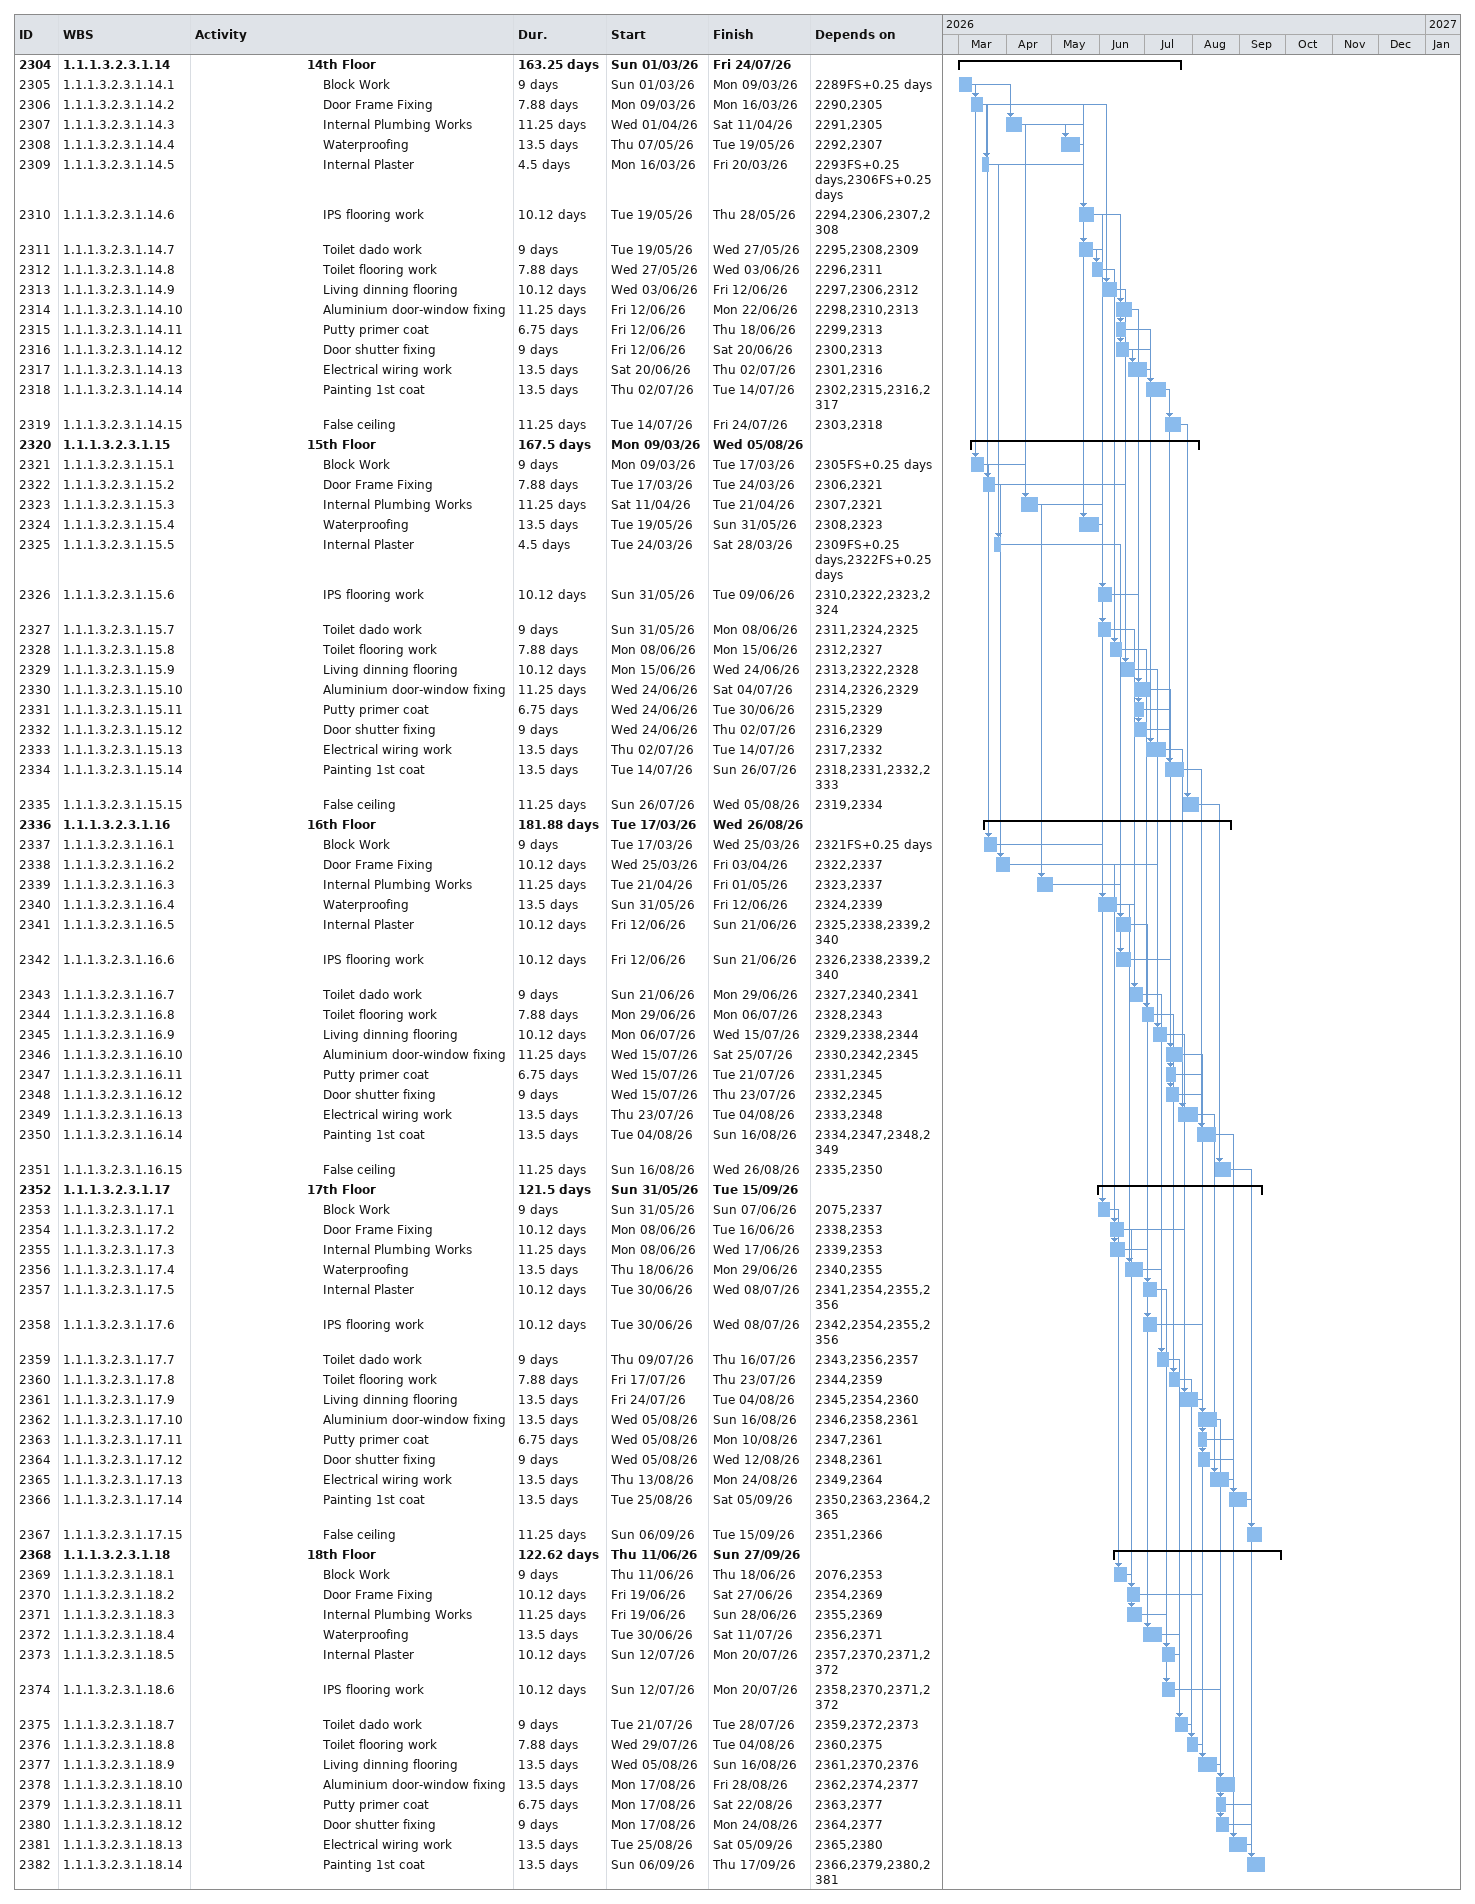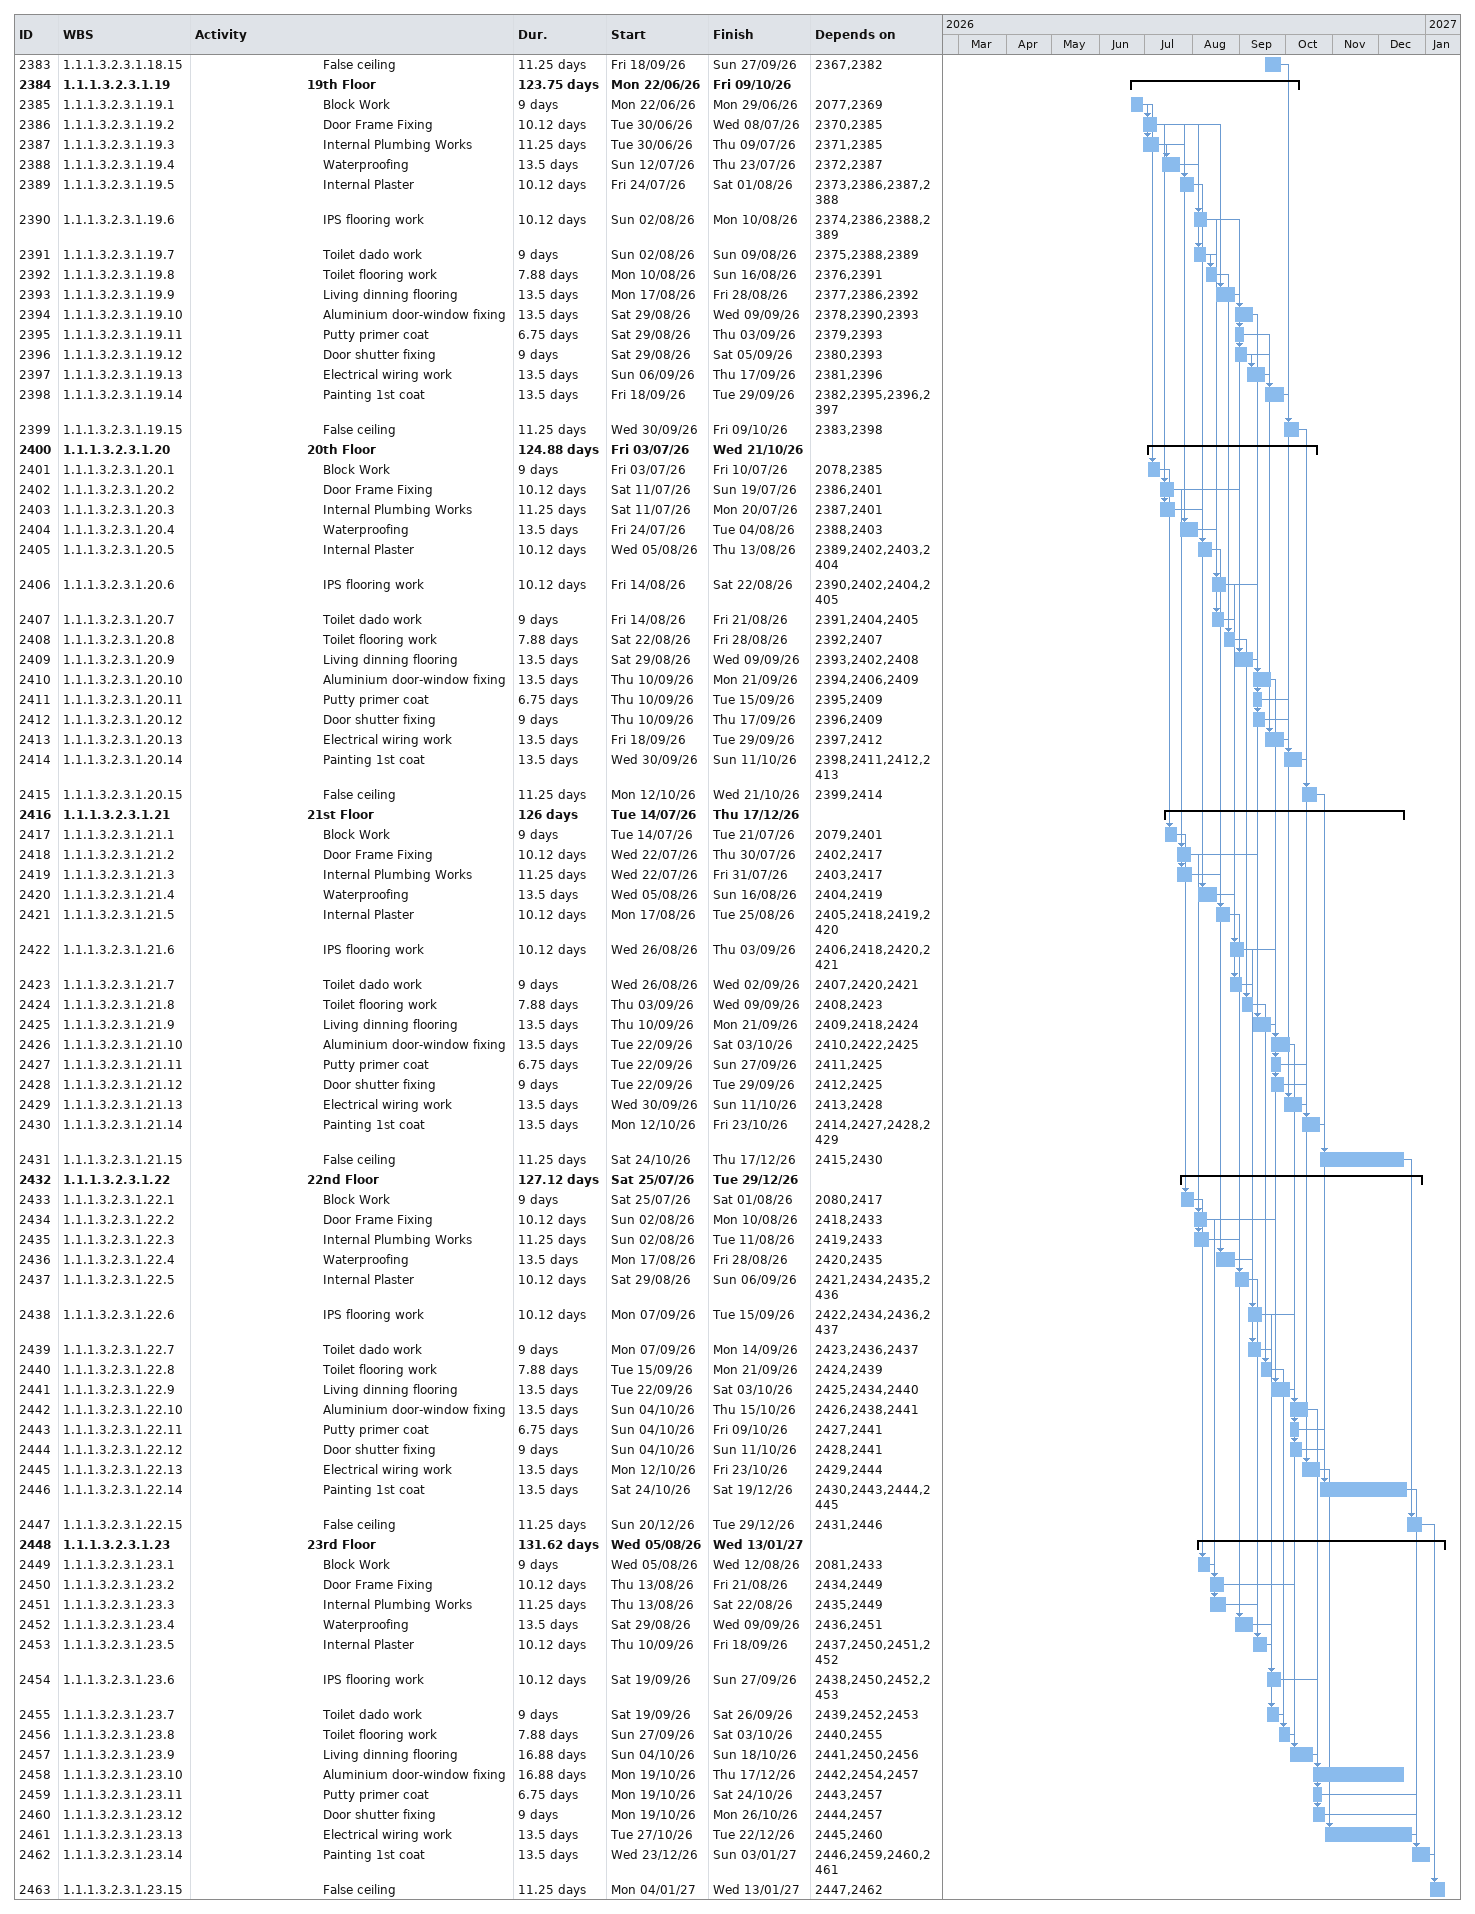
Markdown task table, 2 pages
| ID | WBS | Task | Duration | Start | Finish | Predecessors |
|---|---|---|---|---|---|---|
| 2304 | 1.1.1.3.2.3.1.14 | **14th Floor** | 163.25d | 2026-03-01 | 2026-07-24 |  |
| 2305 | 1.1.1.3.2.3.1.14.1 | Block Work | 9d | 2026-03-01 | 2026-03-09 | 2289FS+0.25d |
| 2306 | 1.1.1.3.2.3.1.14.2 | Door Frame Fixing | 7.88d | 2026-03-09 | 2026-03-16 | 2290, 2305 |
| 2307 | 1.1.1.3.2.3.1.14.3 | Internal Plumbing Works | 11.25d | 2026-04-01 | 2026-04-11 | 2291, 2305 |
| 2308 | 1.1.1.3.2.3.1.14.4 | Waterproofing | 13.5d | 2026-05-07 | 2026-05-19 | 2292, 2307 |
| 2309 | 1.1.1.3.2.3.1.14.5 | Internal Plaster | 4.5d | 2026-03-16 | 2026-03-20 | 2293FS+0.25d, 2306FS+0.25d |
| 2310 | 1.1.1.3.2.3.1.14.6 | IPS flooring work | 10.12d | 2026-05-19 | 2026-05-28 | 2294, 2306, 2307, 2308 |
| 2311 | 1.1.1.3.2.3.1.14.7 | Toilet dado work | 9d | 2026-05-19 | 2026-05-27 | 2295, 2308, 2309 |
| 2312 | 1.1.1.3.2.3.1.14.8 | Toilet flooring work | 7.88d | 2026-05-27 | 2026-06-03 | 2296, 2311 |
| 2313 | 1.1.1.3.2.3.1.14.9 | Living dinning flooring | 10.12d | 2026-06-03 | 2026-06-12 | 2297, 2306, 2312 |
| 2314 | 1.1.1.3.2.3.1.14.10 | Aluminium door-window fixing | 11.25d | 2026-06-12 | 2026-06-22 | 2298, 2310, 2313 |
| 2315 | 1.1.1.3.2.3.1.14.11 | Putty primer coat | 6.75d | 2026-06-12 | 2026-06-18 | 2299, 2313 |
| 2316 | 1.1.1.3.2.3.1.14.12 | Door shutter fixing | 9d | 2026-06-12 | 2026-06-20 | 2300, 2313 |
| 2317 | 1.1.1.3.2.3.1.14.13 | Electrical wiring work | 13.5d | 2026-06-20 | 2026-07-02 | 2301, 2316 |
| 2318 | 1.1.1.3.2.3.1.14.14 | Painting 1st coat | 13.5d | 2026-07-02 | 2026-07-14 | 2302, 2315, 2316, 2317 |
| 2319 | 1.1.1.3.2.3.1.14.15 | False ceiling | 11.25d | 2026-07-14 | 2026-07-24 | 2303, 2318 |
| 2320 | 1.1.1.3.2.3.1.15 | **15th Floor** | 167.5d | 2026-03-09 | 2026-08-05 |  |
| 2321 | 1.1.1.3.2.3.1.15.1 | Block Work | 9d | 2026-03-09 | 2026-03-17 | 2305FS+0.25d |
| 2322 | 1.1.1.3.2.3.1.15.2 | Door Frame Fixing | 7.88d | 2026-03-17 | 2026-03-24 | 2306, 2321 |
| 2323 | 1.1.1.3.2.3.1.15.3 | Internal Plumbing Works | 11.25d | 2026-04-11 | 2026-04-21 | 2307, 2321 |
| 2324 | 1.1.1.3.2.3.1.15.4 | Waterproofing | 13.5d | 2026-05-19 | 2026-05-31 | 2308, 2323 |
| 2325 | 1.1.1.3.2.3.1.15.5 | Internal Plaster | 4.5d | 2026-03-24 | 2026-03-28 | 2309FS+0.25d, 2322FS+0.25d |
| 2326 | 1.1.1.3.2.3.1.15.6 | IPS flooring work | 10.12d | 2026-05-31 | 2026-06-09 | 2310, 2322, 2323, 2324 |
| 2327 | 1.1.1.3.2.3.1.15.7 | Toilet dado work | 9d | 2026-05-31 | 2026-06-08 | 2311, 2324, 2325 |
| 2328 | 1.1.1.3.2.3.1.15.8 | Toilet flooring work | 7.88d | 2026-06-08 | 2026-06-15 | 2312, 2327 |
| 2329 | 1.1.1.3.2.3.1.15.9 | Living dinning flooring | 10.12d | 2026-06-15 | 2026-06-24 | 2313, 2322, 2328 |
| 2330 | 1.1.1.3.2.3.1.15.10 | Aluminium door-window fixing | 11.25d | 2026-06-24 | 2026-07-04 | 2314, 2326, 2329 |
| 2331 | 1.1.1.3.2.3.1.15.11 | Putty primer coat | 6.75d | 2026-06-24 | 2026-06-30 | 2315, 2329 |
| 2332 | 1.1.1.3.2.3.1.15.12 | Door shutter fixing | 9d | 2026-06-24 | 2026-07-02 | 2316, 2329 |
| 2333 | 1.1.1.3.2.3.1.15.13 | Electrical wiring work | 13.5d | 2026-07-02 | 2026-07-14 | 2317, 2332 |
| 2334 | 1.1.1.3.2.3.1.15.14 | Painting 1st coat | 13.5d | 2026-07-14 | 2026-07-26 | 2318, 2331, 2332, 2333 |
| 2335 | 1.1.1.3.2.3.1.15.15 | False ceiling | 11.25d | 2026-07-26 | 2026-08-05 | 2319, 2334 |
| 2336 | 1.1.1.3.2.3.1.16 | **16th Floor** | 181.88d | 2026-03-17 | 2026-08-26 |  |
| 2337 | 1.1.1.3.2.3.1.16.1 | Block Work | 9d | 2026-03-17 | 2026-03-25 | 2321FS+0.25d |
| 2338 | 1.1.1.3.2.3.1.16.2 | Door Frame Fixing | 10.12d | 2026-03-25 | 2026-04-03 | 2322, 2337 |
| 2339 | 1.1.1.3.2.3.1.16.3 | Internal Plumbing Works | 11.25d | 2026-04-21 | 2026-05-01 | 2323, 2337 |
| 2340 | 1.1.1.3.2.3.1.16.4 | Waterproofing | 13.5d | 2026-05-31 | 2026-06-12 | 2324, 2339 |
| 2341 | 1.1.1.3.2.3.1.16.5 | Internal Plaster | 10.12d | 2026-06-12 | 2026-06-21 | 2325, 2338, 2339, 2340 |
| 2342 | 1.1.1.3.2.3.1.16.6 | IPS flooring work | 10.12d | 2026-06-12 | 2026-06-21 | 2326, 2338, 2339, 2340 |
| 2343 | 1.1.1.3.2.3.1.16.7 | Toilet dado work | 9d | 2026-06-21 | 2026-06-29 | 2327, 2340, 2341 |
| 2344 | 1.1.1.3.2.3.1.16.8 | Toilet flooring work | 7.88d | 2026-06-29 | 2026-07-06 | 2328, 2343 |
| 2345 | 1.1.1.3.2.3.1.16.9 | Living dinning flooring | 10.12d | 2026-07-06 | 2026-07-15 | 2329, 2338, 2344 |
| 2346 | 1.1.1.3.2.3.1.16.10 | Aluminium door-window fixing | 11.25d | 2026-07-15 | 2026-07-25 | 2330, 2342, 2345 |
| 2347 | 1.1.1.3.2.3.1.16.11 | Putty primer coat | 6.75d | 2026-07-15 | 2026-07-21 | 2331, 2345 |
| 2348 | 1.1.1.3.2.3.1.16.12 | Door shutter fixing | 9d | 2026-07-15 | 2026-07-23 | 2332, 2345 |
| 2349 | 1.1.1.3.2.3.1.16.13 | Electrical wiring work | 13.5d | 2026-07-23 | 2026-08-04 | 2333, 2348 |
| 2350 | 1.1.1.3.2.3.1.16.14 | Painting 1st coat | 13.5d | 2026-08-04 | 2026-08-16 | 2334, 2347, 2348, 2349 |
| 2351 | 1.1.1.3.2.3.1.16.15 | False ceiling | 11.25d | 2026-08-16 | 2026-08-26 | 2335, 2350 |
| 2352 | 1.1.1.3.2.3.1.17 | **17th Floor** | 121.5d | 2026-05-31 | 2026-09-15 |  |
| 2353 | 1.1.1.3.2.3.1.17.1 | Block Work | 9d | 2026-05-31 | 2026-06-07 | 2075, 2337 |
| 2354 | 1.1.1.3.2.3.1.17.2 | Door Frame Fixing | 10.12d | 2026-06-08 | 2026-06-16 | 2338, 2353 |
| 2355 | 1.1.1.3.2.3.1.17.3 | Internal Plumbing Works | 11.25d | 2026-06-08 | 2026-06-17 | 2339, 2353 |
| 2356 | 1.1.1.3.2.3.1.17.4 | Waterproofing | 13.5d | 2026-06-18 | 2026-06-29 | 2340, 2355 |
| 2357 | 1.1.1.3.2.3.1.17.5 | Internal Plaster | 10.12d | 2026-06-30 | 2026-07-08 | 2341, 2354, 2355, 2356 |
| 2358 | 1.1.1.3.2.3.1.17.6 | IPS flooring work | 10.12d | 2026-06-30 | 2026-07-08 | 2342, 2354, 2355, 2356 |
| 2359 | 1.1.1.3.2.3.1.17.7 | Toilet dado work | 9d | 2026-07-09 | 2026-07-16 | 2343, 2356, 2357 |
| 2360 | 1.1.1.3.2.3.1.17.8 | Toilet flooring work | 7.88d | 2026-07-17 | 2026-07-23 | 2344, 2359 |
| 2361 | 1.1.1.3.2.3.1.17.9 | Living dinning flooring | 13.5d | 2026-07-24 | 2026-08-04 | 2345, 2354, 2360 |
| 2362 | 1.1.1.3.2.3.1.17.10 | Aluminium door-window fixing | 13.5d | 2026-08-05 | 2026-08-16 | 2346, 2358, 2361 |
| 2363 | 1.1.1.3.2.3.1.17.11 | Putty primer coat | 6.75d | 2026-08-05 | 2026-08-10 | 2347, 2361 |
| 2364 | 1.1.1.3.2.3.1.17.12 | Door shutter fixing | 9d | 2026-08-05 | 2026-08-12 | 2348, 2361 |
| 2365 | 1.1.1.3.2.3.1.17.13 | Electrical wiring work | 13.5d | 2026-08-13 | 2026-08-24 | 2349, 2364 |
| 2366 | 1.1.1.3.2.3.1.17.14 | Painting 1st coat | 13.5d | 2026-08-25 | 2026-09-05 | 2350, 2363, 2364, 2365 |
| 2367 | 1.1.1.3.2.3.1.17.15 | False ceiling | 11.25d | 2026-09-06 | 2026-09-15 | 2351, 2366 |
| 2368 | 1.1.1.3.2.3.1.18 | **18th Floor** | 122.62d | 2026-06-11 | 2026-09-27 |  |
| 2369 | 1.1.1.3.2.3.1.18.1 | Block Work | 9d | 2026-06-11 | 2026-06-18 | 2076, 2353 |
| 2370 | 1.1.1.3.2.3.1.18.2 | Door Frame Fixing | 10.12d | 2026-06-19 | 2026-06-27 | 2354, 2369 |
| 2371 | 1.1.1.3.2.3.1.18.3 | Internal Plumbing Works | 11.25d | 2026-06-19 | 2026-06-28 | 2355, 2369 |
| 2372 | 1.1.1.3.2.3.1.18.4 | Waterproofing | 13.5d | 2026-06-30 | 2026-07-11 | 2356, 2371 |
| 2373 | 1.1.1.3.2.3.1.18.5 | Internal Plaster | 10.12d | 2026-07-12 | 2026-07-20 | 2357, 2370, 2371, 2372 |
| 2374 | 1.1.1.3.2.3.1.18.6 | IPS flooring work | 10.12d | 2026-07-12 | 2026-07-20 | 2358, 2370, 2371, 2372 |
| 2375 | 1.1.1.3.2.3.1.18.7 | Toilet dado work | 9d | 2026-07-21 | 2026-07-28 | 2359, 2372, 2373 |
| 2376 | 1.1.1.3.2.3.1.18.8 | Toilet flooring work | 7.88d | 2026-07-29 | 2026-08-04 | 2360, 2375 |
| 2377 | 1.1.1.3.2.3.1.18.9 | Living dinning flooring | 13.5d | 2026-08-05 | 2026-08-16 | 2361, 2370, 2376 |
| 2378 | 1.1.1.3.2.3.1.18.10 | Aluminium door-window fixing | 13.5d | 2026-08-17 | 2026-08-28 | 2362, 2374, 2377 |
| 2379 | 1.1.1.3.2.3.1.18.11 | Putty primer coat | 6.75d | 2026-08-17 | 2026-08-22 | 2363, 2377 |
| 2380 | 1.1.1.3.2.3.1.18.12 | Door shutter fixing | 9d | 2026-08-17 | 2026-08-24 | 2364, 2377 |
| 2381 | 1.1.1.3.2.3.1.18.13 | Electrical wiring work | 13.5d | 2026-08-25 | 2026-09-05 | 2365, 2380 |
| 2382 | 1.1.1.3.2.3.1.18.14 | Painting 1st coat | 13.5d | 2026-09-06 | 2026-09-17 | 2366, 2379, 2380, 2381 |
| 2383 | 1.1.1.3.2.3.1.18.15 | False ceiling | 11.25d | 2026-09-18 | 2026-09-27 | 2367, 2382 |
| 2384 | 1.1.1.3.2.3.1.19 | **19th Floor** | 123.75d | 2026-06-22 | 2026-10-09 |  |
| 2385 | 1.1.1.3.2.3.1.19.1 | Block Work | 9d | 2026-06-22 | 2026-06-29 | 2077, 2369 |
| 2386 | 1.1.1.3.2.3.1.19.2 | Door Frame Fixing | 10.12d | 2026-06-30 | 2026-07-08 | 2370, 2385 |
| 2387 | 1.1.1.3.2.3.1.19.3 | Internal Plumbing Works | 11.25d | 2026-06-30 | 2026-07-09 | 2371, 2385 |
| 2388 | 1.1.1.3.2.3.1.19.4 | Waterproofing | 13.5d | 2026-07-12 | 2026-07-23 | 2372, 2387 |
| 2389 | 1.1.1.3.2.3.1.19.5 | Internal Plaster | 10.12d | 2026-07-24 | 2026-08-01 | 2373, 2386, 2387, 2388 |
| 2390 | 1.1.1.3.2.3.1.19.6 | IPS flooring work | 10.12d | 2026-08-02 | 2026-08-10 | 2374, 2386, 2388, 2389 |
| 2391 | 1.1.1.3.2.3.1.19.7 | Toilet dado work | 9d | 2026-08-02 | 2026-08-09 | 2375, 2388, 2389 |
| 2392 | 1.1.1.3.2.3.1.19.8 | Toilet flooring work | 7.88d | 2026-08-10 | 2026-08-16 | 2376, 2391 |
| 2393 | 1.1.1.3.2.3.1.19.9 | Living dinning flooring | 13.5d | 2026-08-17 | 2026-08-28 | 2377, 2386, 2392 |
| 2394 | 1.1.1.3.2.3.1.19.10 | Aluminium door-window fixing | 13.5d | 2026-08-29 | 2026-09-09 | 2378, 2390, 2393 |
| 2395 | 1.1.1.3.2.3.1.19.11 | Putty primer coat | 6.75d | 2026-08-29 | 2026-09-03 | 2379, 2393 |
| 2396 | 1.1.1.3.2.3.1.19.12 | Door shutter fixing | 9d | 2026-08-29 | 2026-09-05 | 2380, 2393 |
| 2397 | 1.1.1.3.2.3.1.19.13 | Electrical wiring work | 13.5d | 2026-09-06 | 2026-09-17 | 2381, 2396 |
| 2398 | 1.1.1.3.2.3.1.19.14 | Painting 1st coat | 13.5d | 2026-09-18 | 2026-09-29 | 2382, 2395, 2396, 2397 |
| 2399 | 1.1.1.3.2.3.1.19.15 | False ceiling | 11.25d | 2026-09-30 | 2026-10-09 | 2383, 2398 |
| 2400 | 1.1.1.3.2.3.1.20 | **20th Floor** | 124.88d | 2026-07-03 | 2026-10-21 |  |
| 2401 | 1.1.1.3.2.3.1.20.1 | Block Work | 9d | 2026-07-03 | 2026-07-10 | 2078, 2385 |
| 2402 | 1.1.1.3.2.3.1.20.2 | Door Frame Fixing | 10.12d | 2026-07-11 | 2026-07-19 | 2386, 2401 |
| 2403 | 1.1.1.3.2.3.1.20.3 | Internal Plumbing Works | 11.25d | 2026-07-11 | 2026-07-20 | 2387, 2401 |
| 2404 | 1.1.1.3.2.3.1.20.4 | Waterproofing | 13.5d | 2026-07-24 | 2026-08-04 | 2388, 2403 |
| 2405 | 1.1.1.3.2.3.1.20.5 | Internal Plaster | 10.12d | 2026-08-05 | 2026-08-13 | 2389, 2402, 2403, 2404 |
| 2406 | 1.1.1.3.2.3.1.20.6 | IPS flooring work | 10.12d | 2026-08-14 | 2026-08-22 | 2390, 2402, 2404, 2405 |
| 2407 | 1.1.1.3.2.3.1.20.7 | Toilet dado work | 9d | 2026-08-14 | 2026-08-21 | 2391, 2404, 2405 |
| 2408 | 1.1.1.3.2.3.1.20.8 | Toilet flooring work | 7.88d | 2026-08-22 | 2026-08-28 | 2392, 2407 |
| 2409 | 1.1.1.3.2.3.1.20.9 | Living dinning flooring | 13.5d | 2026-08-29 | 2026-09-09 | 2393, 2402, 2408 |
| 2410 | 1.1.1.3.2.3.1.20.10 | Aluminium door-window fixing | 13.5d | 2026-09-10 | 2026-09-21 | 2394, 2406, 2409 |
| 2411 | 1.1.1.3.2.3.1.20.11 | Putty primer coat | 6.75d | 2026-09-10 | 2026-09-15 | 2395, 2409 |
| 2412 | 1.1.1.3.2.3.1.20.12 | Door shutter fixing | 9d | 2026-09-10 | 2026-09-17 | 2396, 2409 |
| 2413 | 1.1.1.3.2.3.1.20.13 | Electrical wiring work | 13.5d | 2026-09-18 | 2026-09-29 | 2397, 2412 |
| 2414 | 1.1.1.3.2.3.1.20.14 | Painting 1st coat | 13.5d | 2026-09-30 | 2026-10-11 | 2398, 2411, 2412, 2413 |
| 2415 | 1.1.1.3.2.3.1.20.15 | False ceiling | 11.25d | 2026-10-12 | 2026-10-21 | 2399, 2414 |
| 2416 | 1.1.1.3.2.3.1.21 | **21st Floor** | 126d | 2026-07-14 | 2026-12-17 |  |
| 2417 | 1.1.1.3.2.3.1.21.1 | Block Work | 9d | 2026-07-14 | 2026-07-21 | 2079, 2401 |
| 2418 | 1.1.1.3.2.3.1.21.2 | Door Frame Fixing | 10.12d | 2026-07-22 | 2026-07-30 | 2402, 2417 |
| 2419 | 1.1.1.3.2.3.1.21.3 | Internal Plumbing Works | 11.25d | 2026-07-22 | 2026-07-31 | 2403, 2417 |
| 2420 | 1.1.1.3.2.3.1.21.4 | Waterproofing | 13.5d | 2026-08-05 | 2026-08-16 | 2404, 2419 |
| 2421 | 1.1.1.3.2.3.1.21.5 | Internal Plaster | 10.12d | 2026-08-17 | 2026-08-25 | 2405, 2418, 2419, 2420 |
| 2422 | 1.1.1.3.2.3.1.21.6 | IPS flooring work | 10.12d | 2026-08-26 | 2026-09-03 | 2406, 2418, 2420, 2421 |
| 2423 | 1.1.1.3.2.3.1.21.7 | Toilet dado work | 9d | 2026-08-26 | 2026-09-02 | 2407, 2420, 2421 |
| 2424 | 1.1.1.3.2.3.1.21.8 | Toilet flooring work | 7.88d | 2026-09-03 | 2026-09-09 | 2408, 2423 |
| 2425 | 1.1.1.3.2.3.1.21.9 | Living dinning flooring | 13.5d | 2026-09-10 | 2026-09-21 | 2409, 2418, 2424 |
| 2426 | 1.1.1.3.2.3.1.21.10 | Aluminium door-window fixing | 13.5d | 2026-09-22 | 2026-10-03 | 2410, 2422, 2425 |
| 2427 | 1.1.1.3.2.3.1.21.11 | Putty primer coat | 6.75d | 2026-09-22 | 2026-09-27 | 2411, 2425 |
| 2428 | 1.1.1.3.2.3.1.21.12 | Door shutter fixing | 9d | 2026-09-22 | 2026-09-29 | 2412, 2425 |
| 2429 | 1.1.1.3.2.3.1.21.13 | Electrical wiring work | 13.5d | 2026-09-30 | 2026-10-11 | 2413, 2428 |
| 2430 | 1.1.1.3.2.3.1.21.14 | Painting 1st coat | 13.5d | 2026-10-12 | 2026-10-23 | 2414, 2427, 2428, 2429 |
| 2431 | 1.1.1.3.2.3.1.21.15 | False ceiling | 11.25d | 2026-10-24 | 2026-12-17 | 2415, 2430 |
| 2432 | 1.1.1.3.2.3.1.22 | **22nd Floor** | 127.12d | 2026-07-25 | 2026-12-29 |  |
| 2433 | 1.1.1.3.2.3.1.22.1 | Block Work | 9d | 2026-07-25 | 2026-08-01 | 2080, 2417 |
| 2434 | 1.1.1.3.2.3.1.22.2 | Door Frame Fixing | 10.12d | 2026-08-02 | 2026-08-10 | 2418, 2433 |
| 2435 | 1.1.1.3.2.3.1.22.3 | Internal Plumbing Works | 11.25d | 2026-08-02 | 2026-08-11 | 2419, 2433 |
| 2436 | 1.1.1.3.2.3.1.22.4 | Waterproofing | 13.5d | 2026-08-17 | 2026-08-28 | 2420, 2435 |
| 2437 | 1.1.1.3.2.3.1.22.5 | Internal Plaster | 10.12d | 2026-08-29 | 2026-09-06 | 2421, 2434, 2435, 2436 |
| 2438 | 1.1.1.3.2.3.1.22.6 | IPS flooring work | 10.12d | 2026-09-07 | 2026-09-15 | 2422, 2434, 2436, 2437 |
| 2439 | 1.1.1.3.2.3.1.22.7 | Toilet dado work | 9d | 2026-09-07 | 2026-09-14 | 2423, 2436, 2437 |
| 2440 | 1.1.1.3.2.3.1.22.8 | Toilet flooring work | 7.88d | 2026-09-15 | 2026-09-21 | 2424, 2439 |
| 2441 | 1.1.1.3.2.3.1.22.9 | Living dinning flooring | 13.5d | 2026-09-22 | 2026-10-03 | 2425, 2434, 2440 |
| 2442 | 1.1.1.3.2.3.1.22.10 | Aluminium door-window fixing | 13.5d | 2026-10-04 | 2026-10-15 | 2426, 2438, 2441 |
| 2443 | 1.1.1.3.2.3.1.22.11 | Putty primer coat | 6.75d | 2026-10-04 | 2026-10-09 | 2427, 2441 |
| 2444 | 1.1.1.3.2.3.1.22.12 | Door shutter fixing | 9d | 2026-10-04 | 2026-10-11 | 2428, 2441 |
| 2445 | 1.1.1.3.2.3.1.22.13 | Electrical wiring work | 13.5d | 2026-10-12 | 2026-10-23 | 2429, 2444 |
| 2446 | 1.1.1.3.2.3.1.22.14 | Painting 1st coat | 13.5d | 2026-10-24 | 2026-12-19 | 2430, 2443, 2444, 2445 |
| 2447 | 1.1.1.3.2.3.1.22.15 | False ceiling | 11.25d | 2026-12-20 | 2026-12-29 | 2431, 2446 |
| 2448 | 1.1.1.3.2.3.1.23 | **23rd Floor** | 131.62d | 2026-08-05 | 2027-01-13 |  |
| 2449 | 1.1.1.3.2.3.1.23.1 | Block Work | 9d | 2026-08-05 | 2026-08-12 | 2081, 2433 |
| 2450 | 1.1.1.3.2.3.1.23.2 | Door Frame Fixing | 10.12d | 2026-08-13 | 2026-08-21 | 2434, 2449 |
| 2451 | 1.1.1.3.2.3.1.23.3 | Internal Plumbing Works | 11.25d | 2026-08-13 | 2026-08-22 | 2435, 2449 |
| 2452 | 1.1.1.3.2.3.1.23.4 | Waterproofing | 13.5d | 2026-08-29 | 2026-09-09 | 2436, 2451 |
| 2453 | 1.1.1.3.2.3.1.23.5 | Internal Plaster | 10.12d | 2026-09-10 | 2026-09-18 | 2437, 2450, 2451, 2452 |
| 2454 | 1.1.1.3.2.3.1.23.6 | IPS flooring work | 10.12d | 2026-09-19 | 2026-09-27 | 2438, 2450, 2452, 2453 |
| 2455 | 1.1.1.3.2.3.1.23.7 | Toilet dado work | 9d | 2026-09-19 | 2026-09-26 | 2439, 2452, 2453 |
| 2456 | 1.1.1.3.2.3.1.23.8 | Toilet flooring work | 7.88d | 2026-09-27 | 2026-10-03 | 2440, 2455 |
| 2457 | 1.1.1.3.2.3.1.23.9 | Living dinning flooring | 16.88d | 2026-10-04 | 2026-10-18 | 2441, 2450, 2456 |
| 2458 | 1.1.1.3.2.3.1.23.10 | Aluminium door-window fixing | 16.88d | 2026-10-19 | 2026-12-17 | 2442, 2454, 2457 |
| 2459 | 1.1.1.3.2.3.1.23.11 | Putty primer coat | 6.75d | 2026-10-19 | 2026-10-24 | 2443, 2457 |
| 2460 | 1.1.1.3.2.3.1.23.12 | Door shutter fixing | 9d | 2026-10-19 | 2026-10-26 | 2444, 2457 |
| 2461 | 1.1.1.3.2.3.1.23.13 | Electrical wiring work | 13.5d | 2026-10-27 | 2026-12-22 | 2445, 2460 |
| 2462 | 1.1.1.3.2.3.1.23.14 | Painting 1st coat | 13.5d | 2026-12-23 | 2027-01-03 | 2446, 2459, 2460, 2461 |
| 2463 | 1.1.1.3.2.3.1.23.15 | False ceiling | 11.25d | 2027-01-04 | 2027-01-13 | 2447, 2462 |
